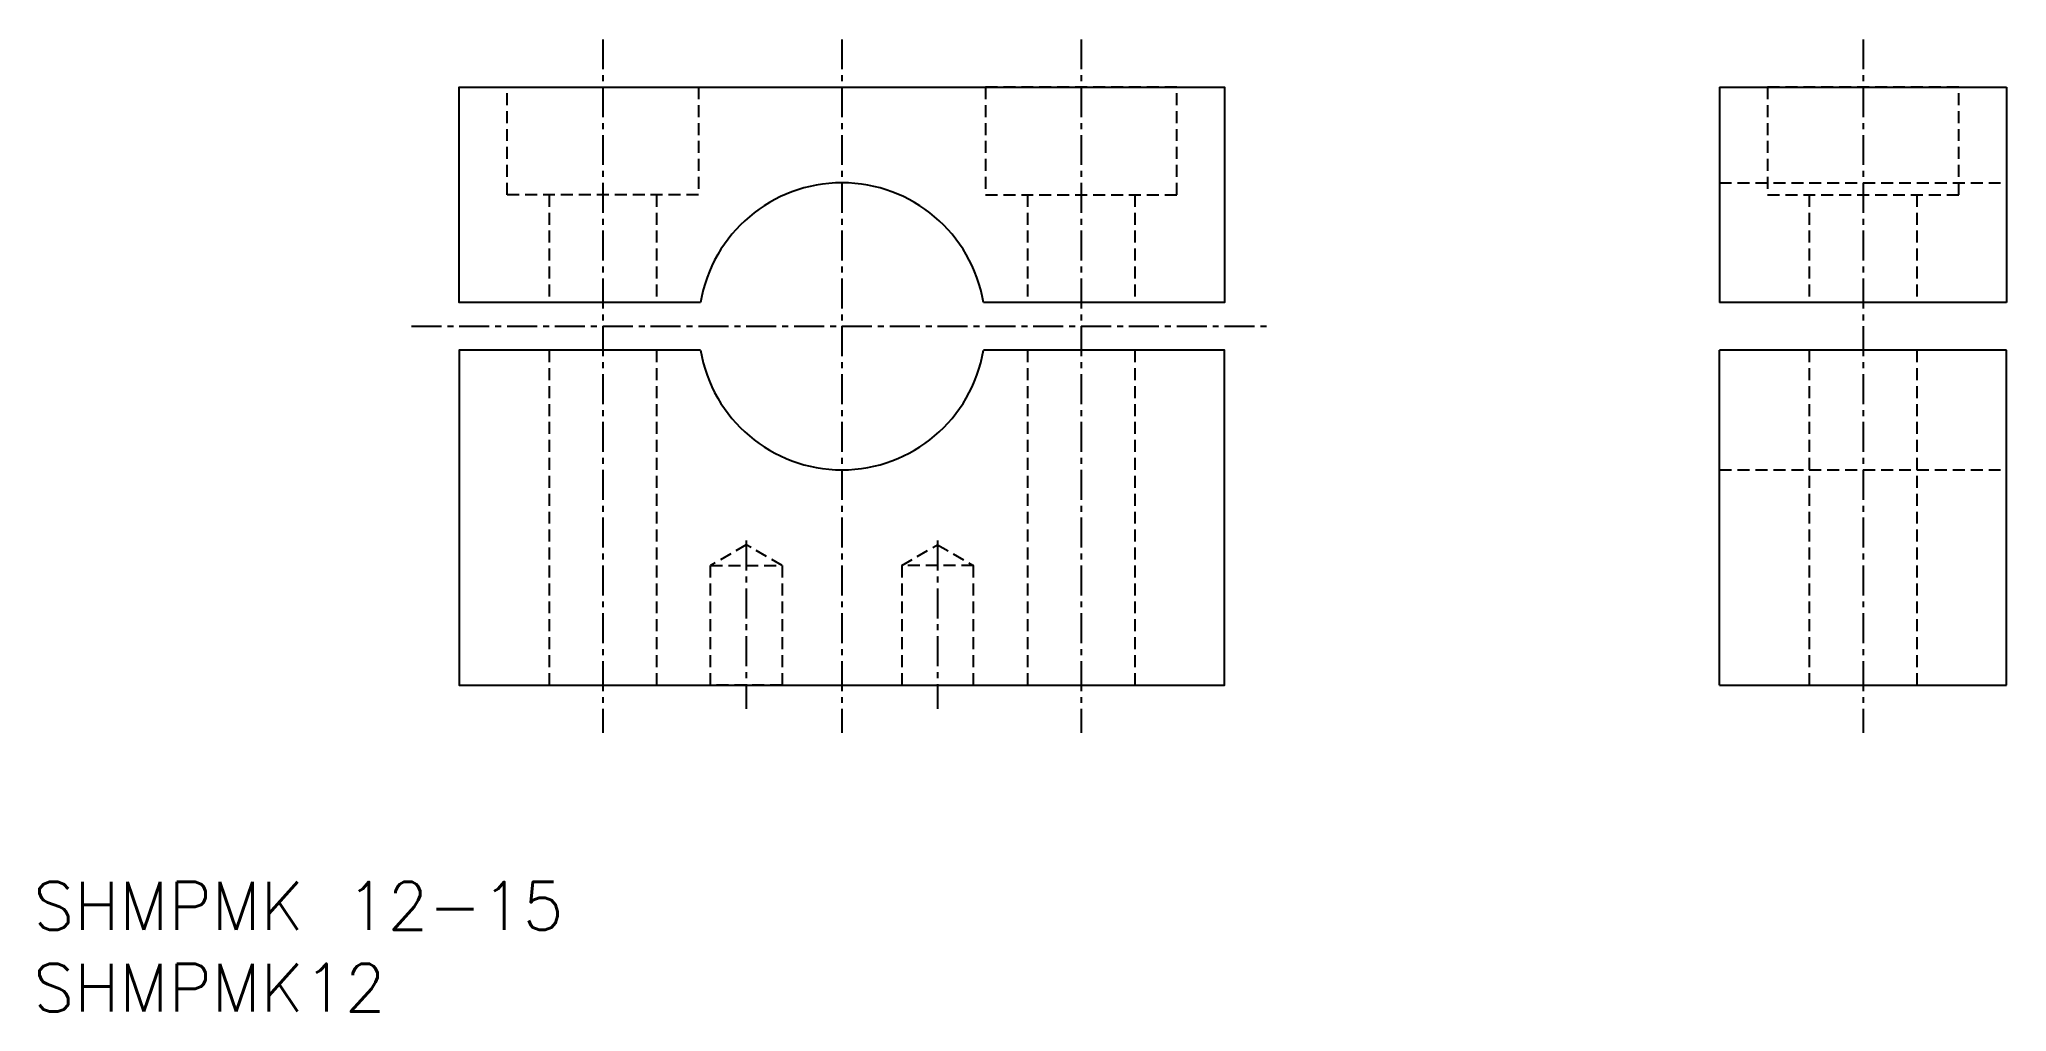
# Model space of a CAD drawing. Extents: x 114.9 to 197.2, y 76.3 to 117.
import ezdxf

# ---------------------------------------------------------------- set-up
doc = ezdxf.new("R2010")
doc.units = 0
doc.linetypes.add('CENTER', pattern=[2, 1.25, -0.25, 0.25, -0.25])
doc.linetypes.add('DASHED', pattern=[0.75, 0.5, -0.25])
doc.layers.get('0').update_dxf_attribs({"linetype": 'CONTINUOUS'})
doc.layers.add('CENTER', color=1, linetype='CENTER')
doc.styles.get("Standard").update_dxf_attribs({"font": 'txt.shx', "bigfont": 'extfont.shx'})

msp = doc.modelspace()

# ---------------------------------------------------------------- linework, layer by layer
at = {"color": 7, "linetype": 'CONTINUOUS'}
for p, q in [((185.197, 115), (185.197, 106)), ((185.197, 115), (197.197, 115)), ((197.197, 115), (197.197, 106)), ((197.197, 106), (185.197, 106)), ((185.197, 90), (185.197, 104)), ((197.197, 104), (185.197, 104)), ((197.197, 90), (197.197, 104)), ((185.197, 90), (197.197, 90))]:
    msp.add_line(p, q, dxfattribs=at)
at = {"color": 3, "linetype": 'DASHED'}
for p, q in [((136.25, 110.5), (136.25, 106)), ((140.75, 110.5), (140.75, 106)), ((156.25, 110.5), (156.25, 106)), ((160.75, 110.5), (160.75, 106)), ((185.197, 111), (197.197, 111)), ((188.947, 110.5), (188.947, 106)), ((193.447, 110.5), (193.447, 106)), ((136.25, 104), (136.25, 90)), ((140.75, 104), (140.75, 90)), ((156.25, 104), (156.25, 90)), ((160.75, 104), (160.75, 90)), ((188.947, 104), (188.947, 90)), ((193.447, 104), (193.447, 90)), ((185.197, 99), (197.197, 99)), ((144.5, 95.866), (143, 95)), ((146, 95), (144.5, 95.866)), ((151, 95), (152.5, 95.866)), ((152.5, 95.866), (154, 95))]:
    msp.add_line(p, q, dxfattribs=at)
at = {"color": 7, "linetype": 'CONTINUOUS'}
for points in [[(142.584, 106), (132.5, 106), (132.5, 115), (164.5, 115), (164.5, 106), (154.416, 106)], [(142.584, 104), (132.5, 104), (132.5, 90), (164.5, 90), (164.5, 104), (154.416, 104)]]:
    msp.add_lwpolyline(points, dxfattribs=at)
at = {"color": 3, "linetype": 'DASHED'}
for points in [[(142.5, 110.5), (134.5, 110.5), (134.5, 115), (142.5, 115)], [(154.5, 110.5), (162.5, 110.5), (162.5, 115), (154.5, 115)], [(187.197, 110.5), (195.197, 110.5), (195.197, 115), (187.197, 115)], [(146, 90), (143, 90), (143, 95), (146, 95)], [(151, 90), (154, 90), (154, 95), (151, 95)]]:
    msp.add_lwpolyline(points, close=True, dxfattribs=at)
at = {"color": 7, "linetype": 'CONTINUOUS'}
for start, end in [(9.59407, 170.40593), (189.59407, 350.40593)]:
    msp.add_arc((148.5, 105), 6, start, end, dxfattribs=at)
at = {"layer": 'CENTER', "color": 1, "linetype": 'CENTER'}
for p, q in [((138.5, 117), (138.5, 88)), ((148.5, 117), (148.5, 88)), ((158.5, 117), (158.5, 88)), ((191.197, 117), (191.197, 88)), ((130.5, 105), (166.5, 105)), ((144.5, 96.039), (144.5, 89)), ((152.5, 96.039), (152.5, 89))]:
    msp.add_line(p, q, dxfattribs=at)

# ---------------------------------------------------------------- texts
at = {"color": 7, "linetype": 'CONTINUOUS'}
for s, p in [('SHMPMK 12-15', (114.683, 79.768)), ('SHMPMK12', (114.683, 76.343))]:
    msp.add_text(s, height=2, dxfattribs=at).set_placement(p)

doc.saveas('drawing.dxf')
